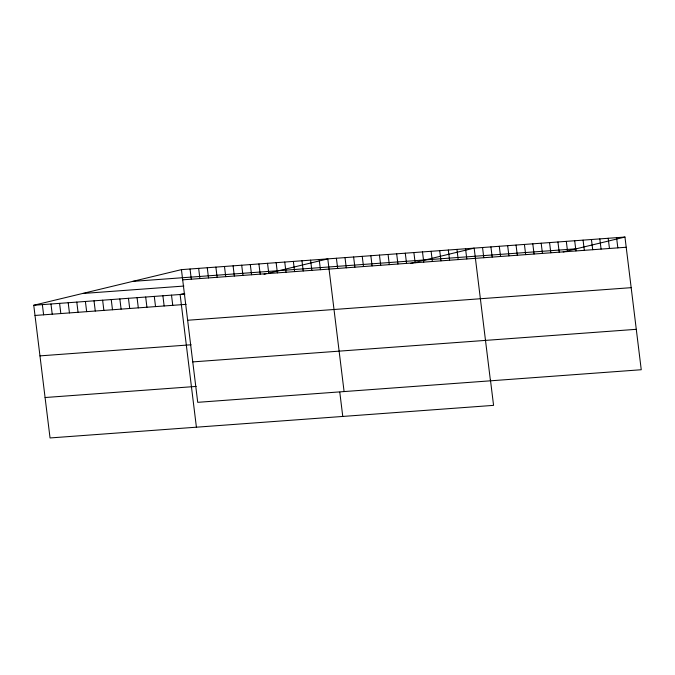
<?xml version="1.0" encoding="UTF-8"?>
<svg xmlns="http://www.w3.org/2000/svg" width="675" height="675" viewBox="0 0 675 675"><rect width="100%" height="100%" fill="white"/><g stroke="black" fill="none" stroke-linecap="round" stroke-linejoin="round"><path stroke-width="1.01" d="M490.463 380.101L493.568 405.363L50.043 437.948L33.75 305.26L181.432 269.637L624.957 237.052L641.25 369.74L197.724 402.325L181.432 269.637M184.629 293.414L180.115 294.502L196.408 427.191M264.001 274.269L266.009 273.788M269.021 273.063L327.797 258.888L344.09 391.576M410.358 263.52L474.162 248.13L490.455 380.818M563.169 251.961L624.957 237.052M132.697 281.391L576.222 248.805M182.689 279.83L626.206 247.253M82.485 293.507L183.887 286.057M33.75 305.26L184.899 294.157M34.999 315.453L186.148 304.349M187.65 320.254L631.176 287.668M39.968 355.877L191.109 344.773M192.763 361.901L636.289 329.316M45.082 397.524L196.222 386.421M616.579 237.668L617.836 247.868M608.2 238.283L609.458 248.484M599.822 238.899L601.079 249.092M591.443 239.515L592.701 249.708M583.073 240.131L584.322 250.324M574.695 240.747L575.944 250.94M566.317 241.363L567.565 251.556M557.938 241.979L559.187 252.172M549.56 242.595L550.808 252.788M541.181 243.211L542.43 253.403M532.803 243.827L534.052 254.019M524.424 244.434L525.682 254.635M516.046 245.05L517.303 255.251M507.667 245.666L508.925 255.867M499.289 246.282L500.546 256.483M490.919 246.898L492.168 257.099M482.541 247.514L483.789 257.715M465.548 248.763L466.805 258.964M456.941 249.396L458.19 259.597M448.335 250.028L449.584 260.229M439.72 250.661L440.969 260.862M431.114 251.294L432.363 261.487M422.499 251.927L423.757 262.119M413.893 252.56L415.142 262.752M405.287 253.192L406.536 263.385M396.672 253.825L397.929 264.018M388.066 254.458L389.315 264.651M379.451 255.091L380.708 265.283M370.845 255.724L372.094 265.916M362.239 256.357L363.488 266.549M353.624 256.989L354.881 267.182M345.018 257.622L346.267 267.815M336.403 258.255L337.66 268.448M339.787 392.192L342.765 416.441M319.191 259.521L320.439 269.713M310.576 260.145L311.833 270.346M301.97 260.778L303.218 270.979M293.355 261.411L294.612 271.612M284.749 262.043L285.998 272.244M276.142 262.676L277.391 272.877M267.528 263.309L268.785 273.51M258.922 263.942L260.17 274.143M250.307 264.575L251.564 274.776M241.701 265.207L242.949 275.408M233.094 265.84L234.343 276.041M224.48 266.473L225.737 276.674M215.873 267.106L217.122 277.307M207.259 267.739L208.516 277.94M198.653 268.372L199.901 278.573M190.046 269.004L191.295 279.197M171.501 295.135L172.758 305.336M162.894 295.768L164.143 305.969M154.288 296.401L155.537 306.602M145.673 297.034L146.931 307.235M137.067 297.667L138.316 307.868M128.453 298.299L129.71 308.5M119.846 298.932L121.095 309.133M111.24 299.565L112.489 309.766M102.625 300.198L103.883 310.399M94.019 300.831L95.268 311.032M85.404 301.463L86.662 311.664M76.798 302.096L78.047 312.297M68.192 302.729L69.441 312.922M59.577 303.362L60.834 313.554M50.971 303.995L52.22 314.187M42.356 304.627L43.613 314.82"/></g></svg>
